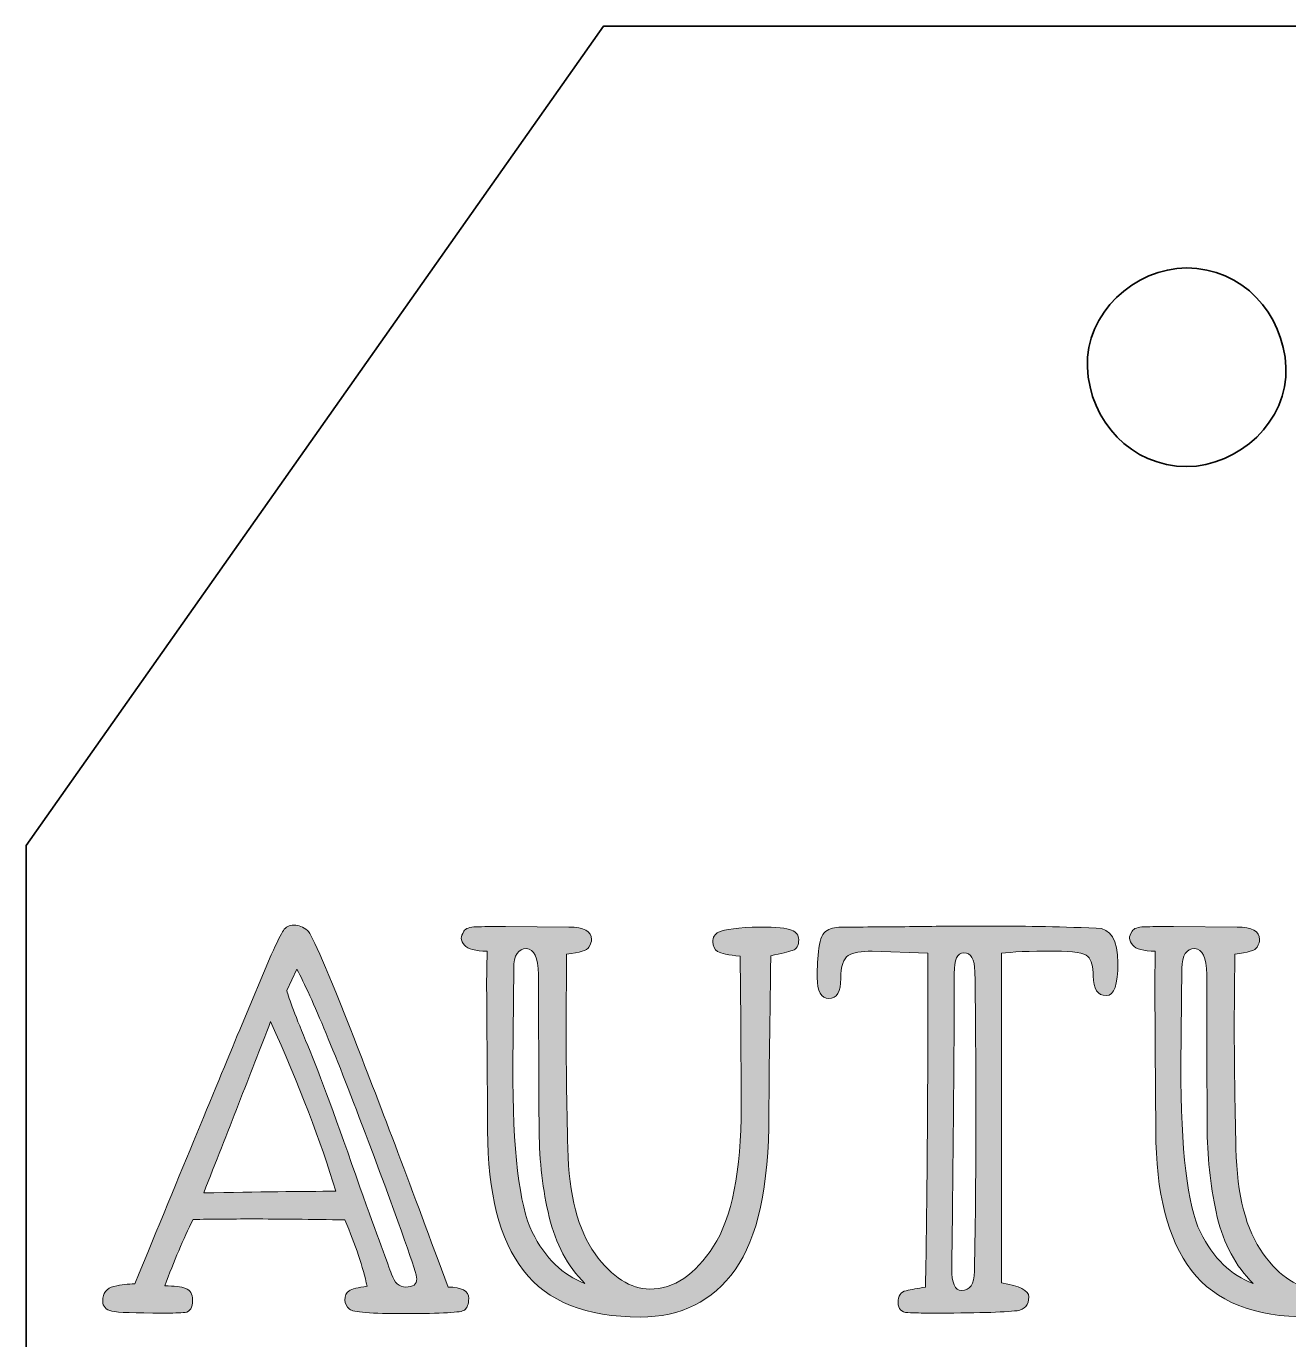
# Model space of a CAD drawing. Extents: x 102 to 840, y -1009 to 255.
# Drawn here: x 101.7 to 501.8, y -161.2 to 255 of the extents above; entities that cross this region are included whole.
import ezdxf

# ---------------------------------------------------------------- set-up
doc = ezdxf.new("R2010")
doc.units = 0
doc.header["$MEASUREMENT"] = 0
doc.layers.add('Layer 1', color=7, linetype='Continuous', lineweight=0)

# ---------------------------------------------------------------- blocks, each defined once
blk = doc.blocks.new('Block_6')
at = {"layer": 'Layer 1', "true_color": 0x000000, "transparency": 33554687}
h = blk.add_hatch(color=18, dxfattribs=at)
h.dxf.hatch_style = 2
edge = h.paths.add_edge_path()
edge.add_spline(control_points=[(221.96, -144.56), (224.3, -144.56), (225.47, -143.7), (225.47, -141.99), (225.47, -140.17), (220.33, -125.59), (210.07, -98.25), (199.8, -70.91), (192.27, -52.78), (187.49, -43.84), (187.49, -43.84), (184.29, -50.54), (184.29, -50.54), (184.92, -53.09), (187.13, -58.92), (190.92, -68.03), (194.72, -77.14), (200.23, -92.11), (207.45, -112.93), (213.12, -128.56), (216.45, -137.74), (217.44, -140.47), (218.42, -143.19), (219.93, -144.56), (221.96, -144.56)], knot_values=[0, 0, 0, 0, 1, 1, 1, 2, 2, 2, 3, 3, 3, 4, 4, 4, 5, 5, 5, 6, 6, 6, 7, 7, 7, 8, 8, 8, 8], degree=3, periodic=0)
edge = h.paths.add_edge_path()
edge.add_spline(control_points=[(157.94, -114.73), (175.3, -114.41), (189.26, -114.23), (199.81, -114.18), (195.13, -98.55), (188.24, -80.64), (179.15, -60.44), (172.65, -77.26), (165.58, -95.36), (157.94, -114.73)], knot_values=[0, 0, 0, 0, 1, 1, 1, 2, 2, 2, 3, 3, 3, 3], degree=3, periodic=0)
edge = h.paths.add_edge_path()
edge.add_spline(control_points=[(221.8, -152.97), (211.04, -152.97), (205.17, -152.52), (204.18, -151.61), (203.19, -150.7), (202.7, -149.73), (202.7, -148.69), (202.7, -147.28), (203.14, -146.3), (204.02, -145.73), (204.91, -145.16), (206.8, -144.69), (209.72, -144.32), (208.42, -138.25), (206.08, -131.24), (202.7, -123.29), (192.04, -123.09), (182.24, -122.98), (173.3, -122.98), (166.59, -122.98), (160.35, -123.03), (154.58, -123.14), (151.51, -129.32), (148.53, -136.33), (145.62, -144.17), (148.58, -144.17), (150.79, -144.44), (152.24, -144.99), (153.7, -145.53), (154.43, -146.77), (154.43, -148.69), (154.43, -151.13), (153.63, -152.42), (152.05, -152.58), (150.46, -152.74), (148.11, -152.81), (144.99, -152.81), (136.15, -152.81), (130.77, -152.61), (128.85, -152.19), (126.93, -151.78), (125.96, -150.71), (125.96, -149), (125.96, -146.45), (127.15, -144.91), (129.51, -144.36), (131.88, -143.82), (134.07, -143.55), (136.1, -143.55), (151.02, -107.4), (162.35, -79.96), (170.1, -61.21), (170.1, -61.21), (179.38, -39.25), (179.38, -39.25), (181.2, -35.2), (182.47, -32.62), (183.2, -31.5), (183.93, -30.38), (185.05, -29.82), (186.56, -29.82), (188.06, -29.82), (189.5, -30.41), (190.88, -31.58), (192.26, -32.74), (197.2, -44.21), (205.7, -65.97), (214.2, -87.72), (224.09, -113.92), (235.37, -144.56), (239.74, -144.56), (241.92, -145.78), (241.92, -148.22), (241.92, -149.93), (241.47, -151.15), (240.56, -151.88), (239.65, -152.61), (233.4, -152.97), (221.8, -152.97)], knot_values=[0, 0, 0, 0, 1, 1, 1, 2, 2, 2, 3, 3, 3, 4, 4, 4, 5, 5, 5, 6, 6, 6, 7, 7, 7, 8, 8, 8, 9, 9, 9, 10, 10, 10, 11, 11, 11, 12, 12, 12, 13, 13, 13, 14, 14, 14, 15, 15, 15, 16, 16, 16, 17, 17, 17, 18, 18, 18, 19, 19, 19, 20, 20, 20, 21, 21, 21, 22, 22, 22, 23, 23, 23, 24, 24, 24, 25, 25, 25, 26, 26, 26, 26], degree=3, periodic=0)
h = blk.add_hatch(color=18, dxfattribs=at)
h.dxf.hatch_style = 2
edge = h.paths.add_edge_path()
edge.add_spline(control_points=[(278.73, -143.39), (273.22, -137.89), (269.45, -130.88), (267.42, -122.36), (265.39, -113.84), (264.33, -104.76), (264.22, -95.1), (264.12, -79.36), (264.07, -62.82), (264.07, -45.48), (263.96, -40.08), (262.69, -37.35), (260.25, -37.3), (257.6, -37.3), (256.24, -39.38), (256.19, -43.53), (256.19, -43.53), (255.88, -74.46), (255.88, -74.46), (255.88, -101.25), (257.93, -118.8), (262.04, -127.11), (266.15, -135.42), (271.71, -140.85), (278.73, -143.39)], knot_values=[0, 0, 0, 0, 1, 1, 1, 2, 2, 2, 3, 3, 3, 4, 4, 4, 5, 5, 5, 6, 6, 6, 7, 7, 7, 8, 8, 8, 8], degree=3, periodic=0)
edge = h.paths.add_edge_path()
edge.add_spline(control_points=[(259.27, -139.34), (251.71, -129.52), (247.93, -114.73), (247.93, -94.94), (247.82, -81.86), (247.72, -66.64), (247.61, -49.3), (247.61, -49.3), (247.77, -38.08), (247.77, -38.08), (244.03, -38.08), (241.64, -37.46), (240.6, -36.21), (239.97, -35.48), (239.63, -34.73), (239.58, -33.95), (239.58, -33.43), (239.86, -32.72), (240.4, -31.81), (240.95, -30.9), (242.23, -30.42), (244.26, -30.37), (246.29, -30.32), (249.38, -30.29), (253.54, -30.29), (253.54, -30.29), (273.66, -30.45), (273.66, -30.45), (278.44, -30.45), (280.84, -31.77), (280.84, -34.42), (280.84, -35.04), (280.56, -35.85), (280.02, -36.83), (279.47, -37.82), (277.12, -38.57), (272.96, -39.09), (272.96, -39.09), (272.8, -62.69), (272.8, -62.69), (272.8, -73.24), (272.97, -85.89), (273.31, -100.67), (273.65, -115.44), (276.53, -126.55), (281.97, -134), (287.4, -141.46), (293.18, -145.18), (299.32, -145.18), (306.96, -145.18), (313.69, -140.66), (319.51, -131.63), (325.34, -122.59), (328.25, -107.85), (328.25, -87.39), (328.25, -74.92), (328.14, -59.03), (327.94, -39.72), (324.19, -39.3), (321.81, -38.79), (320.8, -38.2), (319.79, -37.6), (319.28, -36.57), (319.28, -35.12), (319.28, -33.72), (319.88, -32.71), (321.07, -32.08), (323, -31.15), (327.36, -30.6), (334.17, -30.45), (339.37, -30.45), (342.73, -30.77), (344.23, -31.42), (345.74, -32.07), (346.5, -33.07), (346.5, -34.42), (346.5, -36.34), (345.84, -37.5), (344.55, -37.89), (343.25, -38.27), (340.96, -38.83), (337.68, -39.56), (337.27, -64.43), (337.06, -81.18), (337.06, -89.8), (337.06, -112.65), (333.49, -129.07), (326.34, -139.07), (319.19, -149.06), (309.17, -154.06), (296.28, -154.06), (279.17, -154.06), (266.84, -149.15), (259.27, -139.34)], knot_values=[0, 0, 0, 0, 1, 1, 1, 2, 2, 2, 3, 3, 3, 4, 4, 4, 5, 5, 5, 6, 6, 6, 7, 7, 7, 8, 8, 8, 9, 9, 9, 10, 10, 10, 11, 11, 11, 12, 12, 12, 13, 13, 13, 14, 14, 14, 15, 15, 15, 16, 16, 16, 17, 17, 17, 18, 18, 18, 19, 19, 19, 20, 20, 20, 21, 21, 21, 22, 22, 22, 23, 23, 23, 24, 24, 24, 25, 25, 25, 26, 26, 26, 27, 27, 27, 28, 28, 28, 29, 29, 29, 30, 30, 30, 31, 31, 31, 31], degree=3, periodic=0)
h = blk.add_hatch(color=18, dxfattribs=at)
h.dxf.hatch_style = 2
edge = h.paths.add_edge_path()
edge.add_spline(control_points=[(398.12, -145.65), (400.77, -145.65), (402.12, -143.62), (402.17, -139.57), (402.49, -123.53), (402.64, -106.62), (402.64, -88.87), (402.64, -74.74), (402.54, -59.99), (402.33, -44.62), (402.23, -40.57), (401.06, -38.57), (398.82, -38.63), (396.79, -38.63), (395.78, -40.81), (395.78, -45.17), (395.78, -64.95), (395.52, -96.11), (395, -138.64), (394.95, -143.31), (395.99, -145.65), (398.12, -145.65)], knot_values=[0, 0, 0, 0, 1, 1, 1, 2, 2, 2, 3, 3, 3, 4, 4, 4, 5, 5, 5, 6, 6, 6, 7, 7, 7, 7], degree=3, periodic=0)
edge = h.paths.add_edge_path()
edge.add_spline(control_points=[(388.29, -152.81), (385.54, -152.81), (383.13, -152.76), (381.08, -152.66), (379.03, -152.56), (378, -151.49), (378, -149.46), (378, -147.34), (378.83, -146.09), (380.5, -145.73), (382.16, -145.36), (384.21, -144.97), (386.66, -144.56), (387.18, -119.48), (387.44, -84.22), (387.44, -38.78), (387.44, -38.78), (369.73, -38.08), (369.73, -38.08), (366.3, -38.08), (363.79, -38.56), (362.21, -39.52), (360.62, -40.48), (359.83, -42.88), (359.83, -46.73), (359.83, -50.98), (358.56, -53.11), (356.01, -53.11), (353.57, -53.11), (352.34, -50.88), (352.34, -46.42), (352.34, -43.25), (352.53, -40.14), (352.89, -37.11), (353.25, -34.07), (354.12, -32.2), (355.5, -31.5), (356.88, -30.8), (358.63, -30.45), (360.77, -30.45), (368.98, -30.45), (376.87, -30.4), (384.43, -30.29), (392, -30.19), (399.39, -30.14), (406.62, -30.14), (416.5, -30.14), (427.88, -30.34), (440.78, -30.76), (445.35, -30.86), (447.64, -34.55), (447.64, -41.82), (447.64, -48.73), (446.42, -52.18), (443.97, -52.18), (441.22, -52.18), (439.84, -50.1), (439.84, -45.95), (439.84, -42.99), (439.28, -40.94), (438.16, -39.79), (437.04, -38.65), (433.55, -38.08), (427.67, -38.08), (419.46, -38.08), (413.82, -38.31), (410.75, -38.78), (410.75, -38.78), (410.75, -143.23), (410.75, -143.23), (416.52, -144.17), (419.41, -145.65), (419.41, -147.67), (419.41, -150.22), (418.19, -151.67), (415.74, -152.04), (411.48, -152.56), (402.33, -152.81), (388.29, -152.81)], knot_values=[0, 0, 0, 0, 1, 1, 1, 2, 2, 2, 3, 3, 3, 4, 4, 4, 5, 5, 5, 6, 6, 6, 7, 7, 7, 8, 8, 8, 9, 9, 9, 10, 10, 10, 11, 11, 11, 12, 12, 12, 13, 13, 13, 14, 14, 14, 15, 15, 15, 16, 16, 16, 17, 17, 17, 18, 18, 18, 19, 19, 19, 20, 20, 20, 21, 21, 21, 22, 22, 22, 23, 23, 23, 24, 24, 24, 25, 25, 25, 26, 26, 26, 26], degree=3, periodic=0)
h = blk.add_hatch(color=18, dxfattribs=at)
h.dxf.hatch_style = 2
edge = h.paths.add_edge_path()
edge.add_spline(control_points=[(490.45, -143.39), (484.94, -137.89), (481.17, -130.88), (479.14, -122.36), (477.11, -113.84), (476.05, -104.76), (475.94, -95.1), (475.84, -79.36), (475.79, -62.82), (475.79, -45.48), (475.68, -40.08), (474.41, -37.35), (471.97, -37.3), (469.32, -37.3), (467.96, -39.38), (467.91, -43.53), (467.91, -43.53), (467.6, -74.46), (467.6, -74.46), (467.6, -101.25), (469.65, -118.8), (473.76, -127.11), (477.87, -135.42), (483.43, -140.85), (490.45, -143.39)], knot_values=[0, 0, 0, 0, 1, 1, 1, 2, 2, 2, 3, 3, 3, 4, 4, 4, 5, 5, 5, 6, 6, 6, 7, 7, 7, 8, 8, 8, 8], degree=3, periodic=0)
edge = h.paths.add_edge_path()
edge.add_spline(control_points=[(470.99, -139.34), (463.43, -129.52), (459.65, -114.73), (459.65, -94.94), (459.54, -81.86), (459.44, -66.64), (459.33, -49.3), (459.33, -49.3), (459.49, -38.08), (459.49, -38.08), (455.75, -38.08), (453.36, -37.46), (452.32, -36.21), (451.69, -35.48), (451.35, -34.73), (451.3, -33.95), (451.3, -33.43), (451.57, -32.72), (452.12, -31.81), (452.67, -30.9), (453.95, -30.42), (455.98, -30.37), (458.01, -30.32), (461.1, -30.29), (465.26, -30.29), (465.26, -30.29), (485.38, -30.45), (485.38, -30.45), (490.16, -30.45), (492.55, -31.77), (492.55, -34.42), (492.55, -35.04), (492.28, -35.85), (491.74, -36.83), (491.19, -37.82), (488.84, -38.57), (484.68, -39.09), (484.68, -39.09), (484.52, -62.69), (484.52, -62.69), (484.52, -73.24), (484.69, -85.89), (485.03, -100.67), (485.37, -115.44), (488.25, -126.55), (493.68, -134), (499.12, -141.46), (504.9, -145.18), (511.04, -145.18), (518.68, -145.18), (525.41, -140.66), (531.23, -131.63), (537.06, -122.59), (539.97, -107.85), (539.97, -87.39), (539.97, -74.92), (539.86, -59.03), (539.66, -39.72), (535.91, -39.3), (533.53, -38.79), (532.52, -38.2), (531.51, -37.6), (531, -36.57), (531, -35.12), (531, -33.72), (531.6, -32.71), (532.79, -32.08), (534.72, -31.15), (539.08, -30.6), (545.89, -30.45), (551.09, -30.45), (554.45, -30.77), (555.95, -31.42), (557.46, -32.07), (558.21, -33.07), (558.21, -34.42), (558.21, -36.34), (557.56, -37.5), (556.27, -37.89), (554.97, -38.27), (552.68, -38.83), (549.4, -39.56), (548.99, -64.43), (548.78, -81.18), (548.78, -89.8), (548.78, -112.65), (545.2, -129.07), (538.06, -139.07), (530.91, -149.06), (520.89, -154.06), (507.99, -154.06), (490.89, -154.06), (478.56, -149.15), (470.99, -139.34)], knot_values=[0, 0, 0, 0, 1, 1, 1, 2, 2, 2, 3, 3, 3, 4, 4, 4, 5, 5, 5, 6, 6, 6, 7, 7, 7, 8, 8, 8, 9, 9, 9, 10, 10, 10, 11, 11, 11, 12, 12, 12, 13, 13, 13, 14, 14, 14, 15, 15, 15, 16, 16, 16, 17, 17, 17, 18, 18, 18, 19, 19, 19, 20, 20, 20, 21, 21, 21, 22, 22, 22, 23, 23, 23, 24, 24, 24, 25, 25, 25, 26, 26, 26, 27, 27, 27, 28, 28, 28, 29, 29, 29, 30, 30, 30, 31, 31, 31, 31], degree=3, periodic=0)
at = {"layer": 'Layer 1'}
for points, knots in [([(221.8, -152.97), (211.04, -152.97), (205.17, -152.52), (204.18, -151.61), (203.19, -150.7), (202.7, -149.73), (202.7, -148.69), (202.7, -147.28), (203.14, -146.3), (204.02, -145.73), (204.91, -145.16), (206.8, -144.69), (209.72, -144.32), (208.42, -138.25), (206.08, -131.24), (202.7, -123.29), (192.04, -123.09), (182.24, -122.98), (173.3, -122.98), (166.59, -122.98), (160.35, -123.03), (154.58, -123.14), (151.51, -129.32), (148.53, -136.33), (145.62, -144.17), (148.58, -144.17), (150.79, -144.44), (152.24, -144.99), (153.7, -145.53), (154.43, -146.77), (154.43, -148.69), (154.43, -151.13), (153.63, -152.42), (152.05, -152.58), (150.46, -152.74), (148.11, -152.81), (144.99, -152.81), (136.15, -152.81), (130.77, -152.61), (128.85, -152.19), (126.93, -151.78), (125.96, -150.71), (125.96, -149), (125.96, -146.45), (127.15, -144.91), (129.51, -144.36), (131.88, -143.82), (134.07, -143.55), (136.1, -143.55), (151.02, -107.4), (162.35, -79.96), (170.1, -61.21), (170.1, -61.21), (179.38, -39.25), (179.38, -39.25), (181.2, -35.2), (182.47, -32.62), (183.2, -31.5), (183.93, -30.38), (185.05, -29.82), (186.56, -29.82), (188.06, -29.82), (189.5, -30.41), (190.88, -31.58), (192.26, -32.74), (197.2, -44.21), (205.7, -65.97), (214.2, -87.72), (224.09, -113.92), (235.37, -144.56), (239.74, -144.56), (241.92, -145.78), (241.92, -148.22), (241.92, -149.93), (241.47, -151.15), (240.56, -151.88), (239.65, -152.61), (233.4, -152.97), (221.8, -152.97)], [0, 0, 0, 0, 1, 1, 1, 2, 2, 2, 3, 3, 3, 4, 4, 4, 5, 5, 5, 6, 6, 6, 7, 7, 7, 8, 8, 8, 9, 9, 9, 10, 10, 10, 11, 11, 11, 12, 12, 12, 13, 13, 13, 14, 14, 14, 15, 15, 15, 16, 16, 16, 17, 17, 17, 18, 18, 18, 19, 19, 19, 20, 20, 20, 21, 21, 21, 22, 22, 22, 23, 23, 23, 24, 24, 24, 25, 25, 25, 26, 26, 26, 26]), ([(259.27, -139.34), (251.71, -129.52), (247.93, -114.73), (247.93, -94.94), (247.82, -81.86), (247.72, -66.64), (247.61, -49.3), (247.61, -49.3), (247.77, -38.08), (247.77, -38.08), (244.03, -38.08), (241.64, -37.46), (240.6, -36.21), (239.97, -35.48), (239.63, -34.73), (239.58, -33.95), (239.58, -33.43), (239.86, -32.72), (240.4, -31.81), (240.95, -30.9), (242.23, -30.42), (244.26, -30.37), (246.29, -30.32), (249.38, -30.29), (253.54, -30.29), (253.54, -30.29), (273.66, -30.45), (273.66, -30.45), (278.44, -30.45), (280.84, -31.77), (280.84, -34.42), (280.84, -35.04), (280.56, -35.85), (280.02, -36.83), (279.47, -37.82), (277.12, -38.57), (272.96, -39.09), (272.96, -39.09), (272.8, -62.69), (272.8, -62.69), (272.8, -73.24), (272.97, -85.89), (273.31, -100.67), (273.65, -115.44), (276.53, -126.55), (281.97, -134), (287.4, -141.46), (293.18, -145.18), (299.32, -145.18), (306.96, -145.18), (313.69, -140.66), (319.51, -131.63), (325.34, -122.59), (328.25, -107.85), (328.25, -87.39), (328.25, -74.92), (328.14, -59.03), (327.94, -39.72), (324.19, -39.3), (321.81, -38.79), (320.8, -38.2), (319.79, -37.6), (319.28, -36.57), (319.28, -35.12), (319.28, -33.72), (319.88, -32.71), (321.07, -32.08), (323, -31.15), (327.36, -30.6), (334.17, -30.45), (339.37, -30.45), (342.73, -30.77), (344.23, -31.42), (345.74, -32.07), (346.5, -33.07), (346.5, -34.42), (346.5, -36.34), (345.84, -37.5), (344.55, -37.89), (343.25, -38.27), (340.96, -38.83), (337.68, -39.56), (337.27, -64.43), (337.06, -81.18), (337.06, -89.8), (337.06, -112.65), (333.49, -129.07), (326.34, -139.07), (319.19, -149.06), (309.17, -154.06), (296.28, -154.06), (279.17, -154.06), (266.84, -149.15), (259.27, -139.34)], [0, 0, 0, 0, 1, 1, 1, 2, 2, 2, 3, 3, 3, 4, 4, 4, 5, 5, 5, 6, 6, 6, 7, 7, 7, 8, 8, 8, 9, 9, 9, 10, 10, 10, 11, 11, 11, 12, 12, 12, 13, 13, 13, 14, 14, 14, 15, 15, 15, 16, 16, 16, 17, 17, 17, 18, 18, 18, 19, 19, 19, 20, 20, 20, 21, 21, 21, 22, 22, 22, 23, 23, 23, 24, 24, 24, 25, 25, 25, 26, 26, 26, 27, 27, 27, 28, 28, 28, 29, 29, 29, 30, 30, 30, 31, 31, 31, 31]), ([(388.29, -152.81), (385.54, -152.81), (383.13, -152.76), (381.08, -152.66), (379.03, -152.56), (378, -151.49), (378, -149.46), (378, -147.34), (378.83, -146.09), (380.5, -145.73), (382.16, -145.36), (384.21, -144.97), (386.66, -144.56), (387.18, -119.48), (387.44, -84.22), (387.44, -38.78), (387.44, -38.78), (369.73, -38.08), (369.73, -38.08), (366.3, -38.08), (363.79, -38.56), (362.21, -39.52), (360.62, -40.48), (359.83, -42.88), (359.83, -46.73), (359.83, -50.98), (358.56, -53.11), (356.01, -53.11), (353.57, -53.11), (352.34, -50.88), (352.34, -46.42), (352.34, -43.25), (352.53, -40.14), (352.89, -37.11), (353.25, -34.07), (354.12, -32.2), (355.5, -31.5), (356.88, -30.8), (358.63, -30.45), (360.77, -30.45), (368.98, -30.45), (376.87, -30.4), (384.43, -30.29), (392, -30.19), (399.39, -30.14), (406.62, -30.14), (416.5, -30.14), (427.88, -30.34), (440.78, -30.76), (445.35, -30.86), (447.64, -34.55), (447.64, -41.82), (447.64, -48.73), (446.42, -52.18), (443.97, -52.18), (441.22, -52.18), (439.84, -50.1), (439.84, -45.95), (439.84, -42.99), (439.28, -40.94), (438.16, -39.79), (437.04, -38.65), (433.55, -38.08), (427.67, -38.08), (419.46, -38.08), (413.82, -38.31), (410.75, -38.78), (410.75, -38.78), (410.75, -143.23), (410.75, -143.23), (416.52, -144.17), (419.41, -145.65), (419.41, -147.67), (419.41, -150.22), (418.19, -151.67), (415.74, -152.04), (411.48, -152.56), (402.33, -152.81), (388.29, -152.81)], [0, 0, 0, 0, 1, 1, 1, 2, 2, 2, 3, 3, 3, 4, 4, 4, 5, 5, 5, 6, 6, 6, 7, 7, 7, 8, 8, 8, 9, 9, 9, 10, 10, 10, 11, 11, 11, 12, 12, 12, 13, 13, 13, 14, 14, 14, 15, 15, 15, 16, 16, 16, 17, 17, 17, 18, 18, 18, 19, 19, 19, 20, 20, 20, 21, 21, 21, 22, 22, 22, 23, 23, 23, 24, 24, 24, 25, 25, 25, 26, 26, 26, 26]), ([(470.99, -139.34), (463.43, -129.52), (459.65, -114.73), (459.65, -94.94), (459.54, -81.86), (459.44, -66.64), (459.33, -49.3), (459.33, -49.3), (459.49, -38.08), (459.49, -38.08), (455.75, -38.08), (453.36, -37.46), (452.32, -36.21), (451.69, -35.48), (451.35, -34.73), (451.3, -33.95), (451.3, -33.43), (451.57, -32.72), (452.12, -31.81), (452.67, -30.9), (453.95, -30.42), (455.98, -30.37), (458.01, -30.32), (461.1, -30.29), (465.26, -30.29), (465.26, -30.29), (485.38, -30.45), (485.38, -30.45), (490.16, -30.45), (492.55, -31.77), (492.55, -34.42), (492.55, -35.04), (492.28, -35.85), (491.74, -36.83), (491.19, -37.82), (488.84, -38.57), (484.68, -39.09), (484.68, -39.09), (484.52, -62.69), (484.52, -62.69), (484.52, -73.24), (484.69, -85.89), (485.03, -100.67), (485.37, -115.44), (488.25, -126.55), (493.68, -134), (499.12, -141.46), (504.9, -145.18), (511.04, -145.18), (518.68, -145.18), (525.41, -140.66), (531.23, -131.63), (537.06, -122.59), (539.97, -107.85), (539.97, -87.39), (539.97, -74.92), (539.86, -59.03), (539.66, -39.72), (535.91, -39.3), (533.53, -38.79), (532.52, -38.2), (531.51, -37.6), (531, -36.57), (531, -35.12), (531, -33.72), (531.6, -32.71), (532.79, -32.08), (534.72, -31.15), (539.08, -30.6), (545.89, -30.45), (551.09, -30.45), (554.45, -30.77), (555.95, -31.42), (557.46, -32.07), (558.21, -33.07), (558.21, -34.42), (558.21, -36.34), (557.56, -37.5), (556.27, -37.89), (554.97, -38.27), (552.68, -38.83), (549.4, -39.56), (548.99, -64.43), (548.78, -81.18), (548.78, -89.8), (548.78, -112.65), (545.2, -129.07), (538.06, -139.07), (530.91, -149.06), (520.89, -154.06), (507.99, -154.06), (490.89, -154.06), (478.56, -149.15), (470.99, -139.34)], [0, 0, 0, 0, 1, 1, 1, 2, 2, 2, 3, 3, 3, 4, 4, 4, 5, 5, 5, 6, 6, 6, 7, 7, 7, 8, 8, 8, 9, 9, 9, 10, 10, 10, 11, 11, 11, 12, 12, 12, 13, 13, 13, 14, 14, 14, 15, 15, 15, 16, 16, 16, 17, 17, 17, 18, 18, 18, 19, 19, 19, 20, 20, 20, 21, 21, 21, 22, 22, 22, 23, 23, 23, 24, 24, 24, 25, 25, 25, 26, 26, 26, 27, 27, 27, 28, 28, 28, 29, 29, 29, 30, 30, 30, 31, 31, 31, 31]), ([(278.73, -143.39), (273.22, -137.89), (269.45, -130.88), (267.42, -122.36), (265.39, -113.84), (264.33, -104.76), (264.22, -95.1), (264.12, -79.36), (264.07, -62.82), (264.07, -45.48), (263.96, -40.08), (262.69, -37.35), (260.25, -37.3), (257.6, -37.3), (256.24, -39.38), (256.19, -43.53), (256.19, -43.53), (255.88, -74.46), (255.88, -74.46), (255.88, -101.25), (257.93, -118.8), (262.04, -127.11), (266.15, -135.42), (271.71, -140.85), (278.73, -143.39)], [0, 0, 0, 0, 1, 1, 1, 2, 2, 2, 3, 3, 3, 4, 4, 4, 5, 5, 5, 6, 6, 6, 7, 7, 7, 8, 8, 8, 8]), ([(490.45, -143.39), (484.94, -137.89), (481.17, -130.88), (479.14, -122.36), (477.11, -113.84), (476.05, -104.76), (475.94, -95.1), (475.84, -79.36), (475.79, -62.82), (475.79, -45.48), (475.68, -40.08), (474.41, -37.35), (471.97, -37.3), (469.32, -37.3), (467.96, -39.38), (467.91, -43.53), (467.91, -43.53), (467.6, -74.46), (467.6, -74.46), (467.6, -101.25), (469.65, -118.8), (473.76, -127.11), (477.87, -135.42), (483.43, -140.85), (490.45, -143.39)], [0, 0, 0, 0, 1, 1, 1, 2, 2, 2, 3, 3, 3, 4, 4, 4, 5, 5, 5, 6, 6, 6, 7, 7, 7, 8, 8, 8, 8]), ([(398.12, -145.65), (400.77, -145.65), (402.12, -143.62), (402.17, -139.57), (402.49, -123.53), (402.64, -106.62), (402.64, -88.87), (402.64, -74.74), (402.54, -59.99), (402.33, -44.62), (402.23, -40.57), (401.06, -38.57), (398.82, -38.63), (396.79, -38.63), (395.78, -40.81), (395.78, -45.17), (395.78, -64.95), (395.52, -96.11), (395, -138.64), (394.95, -143.31), (395.99, -145.65), (398.12, -145.65)], [0, 0, 0, 0, 1, 1, 1, 2, 2, 2, 3, 3, 3, 4, 4, 4, 5, 5, 5, 6, 6, 6, 7, 7, 7, 7]), ([(221.96, -144.56), (224.3, -144.56), (225.47, -143.7), (225.47, -141.99), (225.47, -140.17), (220.33, -125.59), (210.07, -98.25), (199.8, -70.91), (192.27, -52.78), (187.49, -43.84), (187.49, -43.84), (184.29, -50.54), (184.29, -50.54), (184.92, -53.09), (187.13, -58.92), (190.92, -68.03), (194.72, -77.14), (200.23, -92.11), (207.45, -112.93), (213.12, -128.56), (216.45, -137.74), (217.44, -140.47), (218.42, -143.19), (219.93, -144.56), (221.96, -144.56)], [0, 0, 0, 0, 1, 1, 1, 2, 2, 2, 3, 3, 3, 4, 4, 4, 5, 5, 5, 6, 6, 6, 7, 7, 7, 8, 8, 8, 8]), ([(157.94, -114.73), (175.3, -114.41), (189.26, -114.23), (199.81, -114.18), (195.13, -98.55), (188.24, -80.64), (179.15, -60.44), (172.65, -77.26), (165.58, -95.36), (157.94, -114.73)], [0, 0, 0, 0, 1, 1, 1, 2, 2, 2, 3, 3, 3, 3])]:
    blk.add_open_spline(points, degree=3, knots=knots, dxfattribs=at)
blk = doc.blocks.new('Block_5')
at = {"layer": 'Layer 1'}
blk.add_blockref('Block_6', (0, 0), dxfattribs=at)
blk = doc.blocks.new('Block_0')
at = {"layer": 'Layer 1'}
blk.add_blockref('Block_5', (0, 0), dxfattribs=at)

msp = doc.modelspace()

# ---------------------------------------------------------------- linework, layer by layer
at = {"layer": 'Layer 1', "color": 13, "lineweight": 35, "true_color": 0xcc6053}
for points, knots in [([(653.52, 255.03), (653.52, 255.03), (284.62, 255.03), (284.62, 255.03), (284.62, 255.03), (101.73, -4.58), (101.73, -4.58), (101.73, -4.58), (101.73, -1009.15), (101.73, -1009.15), (101.73, -1009.15), (840.42, -1009.15), (840.42, -1009.15), (840.42, -1009.15), (840.42, -4.81), (840.42, -4.81), (840.42, -4.81), (653.52, 255.03), (653.52, 255.03)], [0, 0, 0, 0, 1, 1, 1, 2, 2, 2, 3, 3, 3, 4, 4, 4, 5, 5, 5, 6, 6, 6, 6]), ([(469.43, 115.5), (451.78, 115.5), (438.71, 129.92), (437.97, 146.97), (437.19, 163.96), (452.97, 178.43), (469.43, 178.43), (487.05, 178.43), (500.12, 164.01), (500.89, 146.97), (501.64, 129.96), (485.88, 115.5), (469.43, 115.5)], [0, 0, 0, 0, 1, 1, 1, 2, 2, 2, 3, 3, 3, 4, 4, 4, 4])]:
    msp.add_open_spline(points, degree=3, knots=knots, dxfattribs=at)

# ---------------------------------------------------------------- block references
at = {"layer": 'Layer 1'}
msp.add_blockref('Block_0', (0, 0), dxfattribs=at)

doc.saveas('drawing.dxf')
